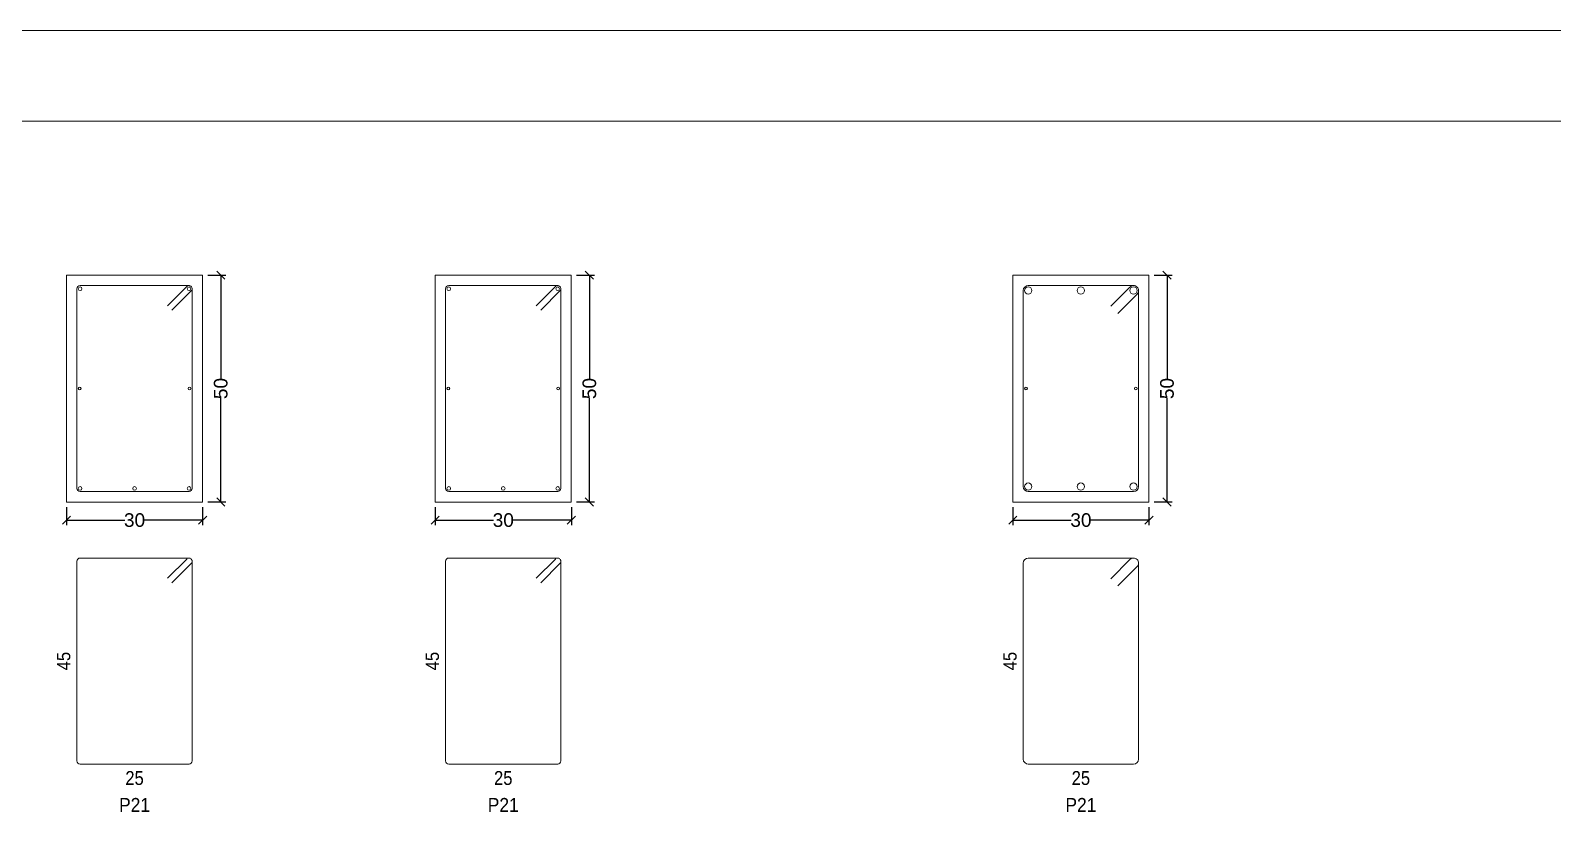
# Model space of a CAD drawing. Header units: millimetres. Extents: x 2 to 158, y -69 to 77.
# Drawn here: x 110.01 to 126.78, y 13.73 to 22.39 of the extents above; entities that cross this region are included whole.
import ezdxf
from ezdxf.enums import TextEntityAlignment as Align

# ---------------------------------------------------------------- set-up
doc = ezdxf.new("R2010")
doc.units = ezdxf.units.MM
for name, color, linetype, lineweight in [('ARM_LONGITUDINAL_Ø16', 212, 'Continuous', 9), ('ARM_LONGITUDINAL_Ø6', 151, 'Continuous', 9), ('ARM_LONGITUDINAL_Ø8', 32, 'Continuous', 9), ('ARM_TRANSVERSAL_Ø6', 151, 'Continuous', 9), ('RECUAD_LIMITES', 2, 'Continuous', 0), ('RECUAD_MARCO', 1, 'Continuous', 20), ('SEC_CONT_VIG_HORMIGON_SECCION', 2, 'Continuous', 9), ('SEC_COTAS_SEC_DIM_VIGA', 122, 'Continuous', 0), ('SEC_COTAS_TEXTOS_DESPIECE_ESTRIBADO', 122, 'Continuous', 0), ('SEC_REF_TXT_POSICIONES_ARM_ESTRIBOS', 1, 'Continuous', 9)]:
    doc.layers.add(name, color=color, linetype=linetype, lineweight=lineweight)
doc.styles.add('CYPETXT_0.225_romans', font='arial.ttf', dxfattribs={"height": 0.15})
doc.styles.add('CYPETXT_romans', font='arial.ttf', dxfattribs={"height": 0.2})
doc.dimstyles.new('cype_oblique', dxfattribs={"dimtxt": 0.18, "dimasz": 0.18, "dimexe": 0.05625, "dimexo": 0.05625, "dimgap": 0, "dimtad": 0, "dimdec": 4, "dimzin": 0, "dimdsep": 46, "dimtxsty": 'CYPETXT_0.225_romans', "dimblk": 'OBLIQUE', "dimtsz": 0.045, "dimcen": 0.09, "dimadec": 0, "dimazin": 0, "dimtfac": 1, "dimtdec": 4, "dimtofl": 0, "dimtmove": 2, "dimatfit": 3, "dimfxl": 1, "dimtolj": 1, "dimtzin": 0, "dimarcsym": 0})

# ---------------------------------------------------------------- blocks, each defined once
blk = doc.blocks.new('*D210')
at = {"layer": 'Defpoints', "color": 0, "transparency": 16777216}
for p in [(110.41, 17.189), (111.91, 17.189), (111.91, 16.989)]:
    blk.add_point(p, dxfattribs=at)
at = {"layer": 'SEC_COTAS_SEC_DIM_VIGA', "color": 0, "lineweight": -2, "transparency": 16777216}
for p, q in [((110.41, 17.133), (110.41, 16.933)), ((111.91, 17.133), (111.91, 16.933)), ((110.365, 16.944), (110.455, 17.034)), ((110.41, 16.989), (111.053, 16.989)), ((111.91, 16.989), (111.267, 16.989)), ((111.865, 16.944), (111.955, 17.034))]:
    blk.add_line(p, q, dxfattribs=at)
at = {"layer": 'SEC_COTAS_SEC_DIM_VIGA', "color": 0, "transparency": 16777216, "insert": (111.16, 16.989), "char_height": 0.15, "attachment_point": 5, "style": 'CYPETXT_0.225_romans'}
blk.add_mtext('\\A1;30', dxfattribs=at)
blk = doc.blocks.new('_OBLIQUE')
at = {"color": 0, "linetype": 'ByBlock', "lineweight": -2}
blk.add_line((-0.5, -0.5), (0.5, 0.5), dxfattribs=at)
blk = doc.blocks.new('*D211')
at = {"layer": 'Defpoints', "color": 0, "transparency": 16777216}
for p in [(111.91, 19.689), (112.11, 19.689), (111.91, 17.189)]:
    blk.add_point(p, dxfattribs=at)
at = {"layer": 'SEC_COTAS_SEC_DIM_VIGA', "color": 0, "lineweight": -2, "transparency": 16777216}
for p, q in [((111.966, 19.689), (112.166, 19.689)), ((112.155, 19.644), (112.065, 19.734)), ((112.11, 19.689), (112.11, 18.546)), ((112.11, 17.189), (112.11, 18.332)), ((111.966, 17.189), (112.166, 17.189)), ((112.155, 17.144), (112.065, 17.234))]:
    blk.add_line(p, q, dxfattribs=at)
at = {"layer": 'SEC_COTAS_SEC_DIM_VIGA', "color": 0, "transparency": 16777216, "insert": (112.11, 18.439), "char_height": 0.15, "attachment_point": 5, "rotation": 90, "style": 'CYPETXT_0.225_romans'}
blk.add_mtext('\\A1;50', dxfattribs=at)
blk = doc.blocks.new('*D212')
at = {"layer": 'Defpoints', "color": 0, "transparency": 16777216}
for p in [(114.473, 17.189), (115.973, 17.189), (115.973, 16.989)]:
    blk.add_point(p, dxfattribs=at)
at = {"layer": 'SEC_COTAS_SEC_DIM_VIGA', "color": 0, "lineweight": -2, "transparency": 16777216}
for p, q in [((114.473, 17.133), (114.473, 16.933)), ((115.973, 17.133), (115.973, 16.933)), ((114.428, 16.944), (114.518, 17.034)), ((114.473, 16.989), (115.116, 16.989)), ((115.973, 16.989), (115.33, 16.989)), ((115.928, 16.944), (116.018, 17.034))]:
    blk.add_line(p, q, dxfattribs=at)
at = {"layer": 'SEC_COTAS_SEC_DIM_VIGA', "color": 0, "transparency": 16777216, "insert": (115.223, 16.989), "char_height": 0.15, "attachment_point": 5, "style": 'CYPETXT_0.225_romans'}
blk.add_mtext('\\A1;30', dxfattribs=at)
blk = doc.blocks.new('*D213')
at = {"layer": 'Defpoints', "color": 0, "transparency": 16777216}
for p in [(115.973, 19.689), (116.172, 19.689), (115.973, 17.189)]:
    blk.add_point(p, dxfattribs=at)
at = {"layer": 'SEC_COTAS_SEC_DIM_VIGA', "color": 0, "lineweight": -2, "transparency": 16777216}
for p, q in [((116.029, 19.689), (116.228, 19.689)), ((116.217, 19.644), (116.127, 19.734)), ((116.172, 19.689), (116.172, 18.546)), ((116.172, 17.189), (116.172, 18.332)), ((116.029, 17.189), (116.228, 17.189)), ((116.217, 17.144), (116.127, 17.234))]:
    blk.add_line(p, q, dxfattribs=at)
at = {"layer": 'SEC_COTAS_SEC_DIM_VIGA', "color": 0, "transparency": 16777216, "insert": (116.172, 18.439), "char_height": 0.15, "attachment_point": 5, "rotation": 90, "style": 'CYPETXT_0.225_romans'}
blk.add_mtext('\\A1;50', dxfattribs=at)
blk = doc.blocks.new('*D214')
at = {"layer": 'Defpoints', "color": 0, "transparency": 16777216}
for p in [(120.838, 17.189), (122.338, 17.189), (122.338, 16.989)]:
    blk.add_point(p, dxfattribs=at)
at = {"layer": 'SEC_COTAS_SEC_DIM_VIGA', "color": 0, "lineweight": -2, "transparency": 16777216}
for p, q in [((120.838, 17.133), (120.838, 16.933)), ((122.338, 17.133), (122.338, 16.933)), ((120.793, 16.944), (120.883, 17.034)), ((120.838, 16.989), (121.481, 16.989)), ((122.338, 16.989), (121.695, 16.989)), ((122.293, 16.944), (122.383, 17.034))]:
    blk.add_line(p, q, dxfattribs=at)
at = {"layer": 'SEC_COTAS_SEC_DIM_VIGA', "color": 0, "transparency": 16777216, "insert": (121.588, 16.989), "char_height": 0.15, "attachment_point": 5, "style": 'CYPETXT_0.225_romans'}
blk.add_mtext('\\A1;30', dxfattribs=at)
blk = doc.blocks.new('*D215')
at = {"layer": 'Defpoints', "color": 0, "transparency": 16777216}
for p in [(122.338, 19.689), (122.537, 19.689), (122.338, 17.189)]:
    blk.add_point(p, dxfattribs=at)
at = {"layer": 'SEC_COTAS_SEC_DIM_VIGA', "color": 0, "lineweight": -2, "transparency": 16777216}
for p, q in [((122.394, 19.689), (122.593, 19.689)), ((122.582, 19.644), (122.492, 19.734)), ((122.537, 19.689), (122.537, 18.546)), ((122.537, 17.189), (122.537, 18.332)), ((122.394, 17.189), (122.593, 17.189)), ((122.582, 17.144), (122.492, 17.234))]:
    blk.add_line(p, q, dxfattribs=at)
at = {"layer": 'SEC_COTAS_SEC_DIM_VIGA', "color": 0, "transparency": 16777216, "insert": (122.537, 18.439), "char_height": 0.15, "attachment_point": 5, "rotation": 90, "style": 'CYPETXT_0.225_romans'}
blk.add_mtext('\\A1;50', dxfattribs=at)

msp = doc.modelspace()

# ---------------------------------------------------------------- linework, layer by layer
at = {"layer": 'ARM_LONGITUDINAL_Ø16'}
for centre in [(121.00772, 19.51885), (121.58772, 19.51885), (122.16772, 19.51885), (121.00772, 17.35885), (121.58772, 17.35885), (122.16772, 17.35885)]:
    msp.add_circle(centre, 0.04, dxfattribs=at)
at = {"layer": 'ARM_LONGITUDINAL_Ø6'}
for centre in [(110.55515, 18.43885), (111.76515, 18.43885), (114.61768, 18.43885), (115.82768, 18.43885), (120.98272, 18.43885), (122.19272, 18.43885)]:
    msp.add_circle(centre, 0.015, dxfattribs=at)
at = {"layer": 'ARM_LONGITUDINAL_Ø8'}
for centre in [(110.56015, 19.53885), (111.76015, 19.53885), (114.62268, 19.53885), (115.82268, 19.53885), (110.56015, 17.33885), (111.16015, 17.33885), (111.76015, 17.33885), (114.62268, 17.33885), (115.22268, 17.33885), (115.82268, 17.33885)]:
    msp.add_circle(centre, 0.02, dxfattribs=at)
at = {"layer": 'ARM_TRANSVERSAL_Ø6'}
for points in [[(111.57276, 19.30197), (111.78846, 19.51828), (111.79133, 19.52296), (111.79343, 19.52804), (111.79472, 19.53338), (111.79515, 19.53885), (111.79448, 19.54568), (111.79248, 19.55225), (111.78925, 19.5583), (111.7849, 19.5636), (111.77959, 19.56796), (111.77354, 19.57119), (111.76698, 19.57318), (111.76015, 19.57385), (110.56015, 19.57385), (110.54675, 19.57119), (110.5354, 19.5636), (110.52781, 19.55225), (110.52515, 19.53885), (110.52515, 17.33885), (110.52781, 17.32546), (110.5354, 17.3141), (110.54675, 17.30652), (110.56015, 17.30385), (111.76015, 17.30385), (111.77354, 17.30652), (111.7849, 17.3141), (111.79248, 17.32546), (111.79515, 17.33885), (111.79515, 19.53885), (111.79448, 19.54568), (111.79248, 19.55225), (111.78925, 19.5583), (111.7849, 19.5636), (111.77959, 19.56796), (111.77354, 19.57119), (111.76698, 19.57318), (111.76015, 19.57385), (111.75332, 19.57318), (111.74675, 19.57119), (111.7407, 19.56796), (111.7354, 19.5636), (111.52327, 19.35147)], [(115.6353, 19.30197), (115.851, 19.51828), (115.85387, 19.52296), (115.85597, 19.52804), (115.85725, 19.53338), (115.85768, 19.53885), (115.85701, 19.54568), (115.85502, 19.55225), (115.85178, 19.5583), (115.84743, 19.5636), (115.84213, 19.56796), (115.83608, 19.57119), (115.82951, 19.57318), (115.82268, 19.57385), (114.62268, 19.57385), (114.60929, 19.57119), (114.59793, 19.5636), (114.59035, 19.55225), (114.58768, 19.53885), (114.58768, 17.33885), (114.59035, 17.32546), (114.59793, 17.3141), (114.60929, 17.30652), (114.62268, 17.30385), (115.82268, 17.30385), (115.83608, 17.30652), (115.84743, 17.3141), (115.85502, 17.32546), (115.85768, 17.33885), (115.85768, 19.53885), (115.85701, 19.54568), (115.85502, 19.55225), (115.85178, 19.5583), (115.84743, 19.5636), (115.84213, 19.56796), (115.83608, 19.57119), (115.82951, 19.57318), (115.82268, 19.57385), (115.81585, 19.57318), (115.80929, 19.57119), (115.80324, 19.56796), (115.79793, 19.5636), (115.5858, 19.35147)], [(121.99448, 19.26783), (122.20661, 19.47996), (122.21345, 19.4883), (122.21853, 19.49781), (122.22166, 19.50812), (122.22272, 19.51885), (122.22166, 19.52958), (122.21853, 19.5399), (122.21345, 19.54941), (122.20661, 19.55774), (122.19827, 19.56458), (122.18876, 19.56967), (122.17845, 19.5728), (122.16772, 19.57385), (121.00772, 19.57385), (120.98667, 19.56967), (120.96883, 19.55774), (120.9569, 19.5399), (120.95272, 19.51885), (120.95272, 17.35885), (120.9569, 17.33781), (120.96883, 17.31996), (120.98667, 17.30804), (121.00772, 17.30385), (122.16772, 17.30385), (122.18876, 17.30804), (122.20661, 17.31996), (122.21853, 17.33781), (122.22272, 17.35885), (122.22272, 19.51885), (122.22166, 19.52958), (122.21853, 19.5399), (122.21345, 19.54941), (122.20661, 19.55774), (122.19827, 19.56458), (122.18876, 19.56967), (122.17845, 19.5728), (122.16772, 19.57385), (122.15699, 19.5728), (122.14667, 19.56967), (122.13716, 19.56458), (122.12883, 19.55774), (121.91669, 19.34561)], [(111.57276, 16.29897), (111.78846, 16.51528), (111.79133, 16.51996), (111.79343, 16.52504), (111.79472, 16.53038), (111.79515, 16.53585), (111.79448, 16.54268), (111.79248, 16.54925), (111.78925, 16.5553), (111.7849, 16.5606), (111.77959, 16.56496), (111.77354, 16.56819), (111.76698, 16.57018), (111.76015, 16.57085), (110.56015, 16.57085), (110.54675, 16.56819), (110.5354, 16.5606), (110.52781, 16.54925), (110.52515, 16.53585), (110.52515, 14.33585), (110.52781, 14.32246), (110.5354, 14.3111), (110.54675, 14.30352), (110.56015, 14.30085), (111.76015, 14.30085), (111.77354, 14.30352), (111.7849, 14.3111), (111.79248, 14.32246), (111.79515, 14.33585), (111.79515, 16.53585), (111.79448, 16.54268), (111.79248, 16.54925), (111.78925, 16.5553), (111.7849, 16.5606), (111.77959, 16.56496), (111.77354, 16.56819), (111.76698, 16.57018), (111.76015, 16.57085), (111.75332, 16.57018), (111.74675, 16.56819), (111.7407, 16.56496), (111.7354, 16.5606), (111.52327, 16.34847)], [(115.6353, 16.29897), (115.851, 16.51528), (115.85387, 16.51996), (115.85597, 16.52504), (115.85725, 16.53038), (115.85768, 16.53585), (115.85701, 16.54268), (115.85502, 16.54925), (115.85178, 16.5553), (115.84743, 16.5606), (115.84213, 16.56496), (115.83608, 16.56819), (115.82951, 16.57018), (115.82268, 16.57085), (114.62268, 16.57085), (114.60929, 16.56819), (114.59793, 16.5606), (114.59035, 16.54925), (114.58768, 16.53585), (114.58768, 14.33585), (114.59035, 14.32246), (114.59793, 14.3111), (114.60929, 14.30352), (114.62268, 14.30085), (115.82268, 14.30085), (115.83608, 14.30352), (115.84743, 14.3111), (115.85502, 14.32246), (115.85768, 14.33585), (115.85768, 16.53585), (115.85701, 16.54268), (115.85502, 16.54925), (115.85178, 16.5553), (115.84743, 16.5606), (115.84213, 16.56496), (115.83608, 16.56819), (115.82951, 16.57018), (115.82268, 16.57085), (115.81585, 16.57018), (115.80929, 16.56819), (115.80324, 16.56496), (115.79793, 16.5606), (115.5858, 16.34847)], [(121.99448, 16.26483), (122.20661, 16.47696), (122.21345, 16.4853), (122.21853, 16.49481), (122.22166, 16.50512), (122.22272, 16.51585), (122.22166, 16.52658), (122.21853, 16.5369), (122.21345, 16.54641), (122.20661, 16.55474), (122.19827, 16.56158), (122.18876, 16.56667), (122.17845, 16.5698), (122.16772, 16.57085), (121.00772, 16.57085), (120.98667, 16.56667), (120.96883, 16.55474), (120.9569, 16.5369), (120.95272, 16.51585), (120.95272, 14.35585), (120.9569, 14.33481), (120.96883, 14.31696), (120.98667, 14.30504), (121.00772, 14.30085), (122.16772, 14.30085), (122.18876, 14.30504), (122.20661, 14.31696), (122.21853, 14.33481), (122.22272, 14.35585), (122.22272, 16.51585), (122.22166, 16.52658), (122.21853, 16.5369), (122.21345, 16.54641), (122.20661, 16.55474), (122.19827, 16.56158), (122.18876, 16.56667), (122.17845, 16.5698), (122.16772, 16.57085), (122.15699, 16.5698), (122.14667, 16.56667), (122.13716, 16.56158), (122.12883, 16.55474), (121.91669, 16.34261)]]:
    msp.add_lwpolyline(points, dxfattribs=at)
at = {"layer": 'RECUAD_LIMITES'}
msp.add_lwpolyline([(67.36494, 2.98504), (158.36494, 2.98504), (158.36494, 22.38504), (67.36494, 22.38504), (67.36494, 4.08504)], close=True, dxfattribs=at)
at = {"layer": 'RECUAD_MARCO'}
msp.add_lwpolyline([(69.86494, 3.98504), (157.36494, 3.98504), (157.36494, 21.38504), (69.86494, 21.38504), (69.86494, 5.08504)], close=True, dxfattribs=at)
at = {"layer": 'SEC_CONT_VIG_HORMIGON_SECCION'}
for points in [[(111.91015, 19.68885), (110.41015, 19.68885), (110.41015, 17.18885), (111.91015, 17.18885), (111.91015, 19.68885)], [(115.97268, 19.68885), (114.47268, 19.68885), (114.47268, 17.18885), (115.97268, 17.18885), (115.97268, 19.68885)], [(122.33772, 19.68885), (120.83772, 19.68885), (120.83772, 17.18885), (122.33772, 17.18885), (122.33772, 19.68885)]]:
    msp.add_lwpolyline(points, close=True, dxfattribs=at)

# ---------------------------------------------------------------- texts
at = {"layer": 'SEC_COTAS_TEXTOS_DESPIECE_ESTRIBADO', "style": 'CYPETXT_romans', "width": 0.892099}
for p in [(110.45181, 15.43585), (114.51435, 15.43585), (120.87938, 15.43585)]:
    msp.add_text('45', height=0.146667, rotation=90, dxfattribs=at).set_placement(p, align=Align.CENTER)
at = {"layer": 'SEC_COTAS_TEXTOS_DESPIECE_ESTRIBADO', "style": 'CYPETXT_romans', "width": 0.853312}
for p in [(111.16015, 14.22419), (115.22268, 14.22419), (121.58772, 14.22419)]:
    msp.add_text('25', height=0.153333, dxfattribs=at).set_placement(p, align=Align.TOP_CENTER)
at = {"layer": 'SEC_REF_TXT_POSICIONES_ARM_ESTRIBOS', "style": 'CYPETXT_romans', "width": 0.894629}
for p in [(111.16015, 13.85085), (115.22268, 13.85085), (121.58772, 13.85085)]:
    msp.add_text('P21', height=0.153333, dxfattribs=at).set_placement(p, align=Align.MIDDLE_CENTER)

# ---------------------------------------------------------------- dimensions: what is measured, and where the dimension line sits
at = {"layer": 'SEC_COTAS_SEC_DIM_VIGA'}
for p1, p2, text, picture, middle in [((111.91015, 17.18885), (111.91015, 19.68885), '50', '*D211', (112.10965, 18.43885)), ((115.97268, 17.18885), (115.97268, 19.68885), '50', '*D213', (116.17218, 18.43885)), ((122.33772, 17.18885), (122.33772, 19.68885), '50', '*D215', (122.53722, 18.43885)), ((110.41015, 17.18885), (111.91015, 17.18885), '30', '*D210', (111.16015, 16.98935)), ((114.47268, 17.18885), (115.97268, 17.18885), '30', '*D212', (115.22268, 16.98935)), ((120.83772, 17.18885), (122.33772, 17.18885), '30', '*D214', (121.58772, 16.98935))]:
    dim = msp.add_aligned_dim(p1=p1, p2=p2, distance=-0.1995, text=text, dimstyle='cype_oblique', dxfattribs=at)
    dim.commit()
    dim.dimension.update_dxf_attribs({"geometry": picture, "text_midpoint": middle})

doc.saveas('drawing.dxf')
